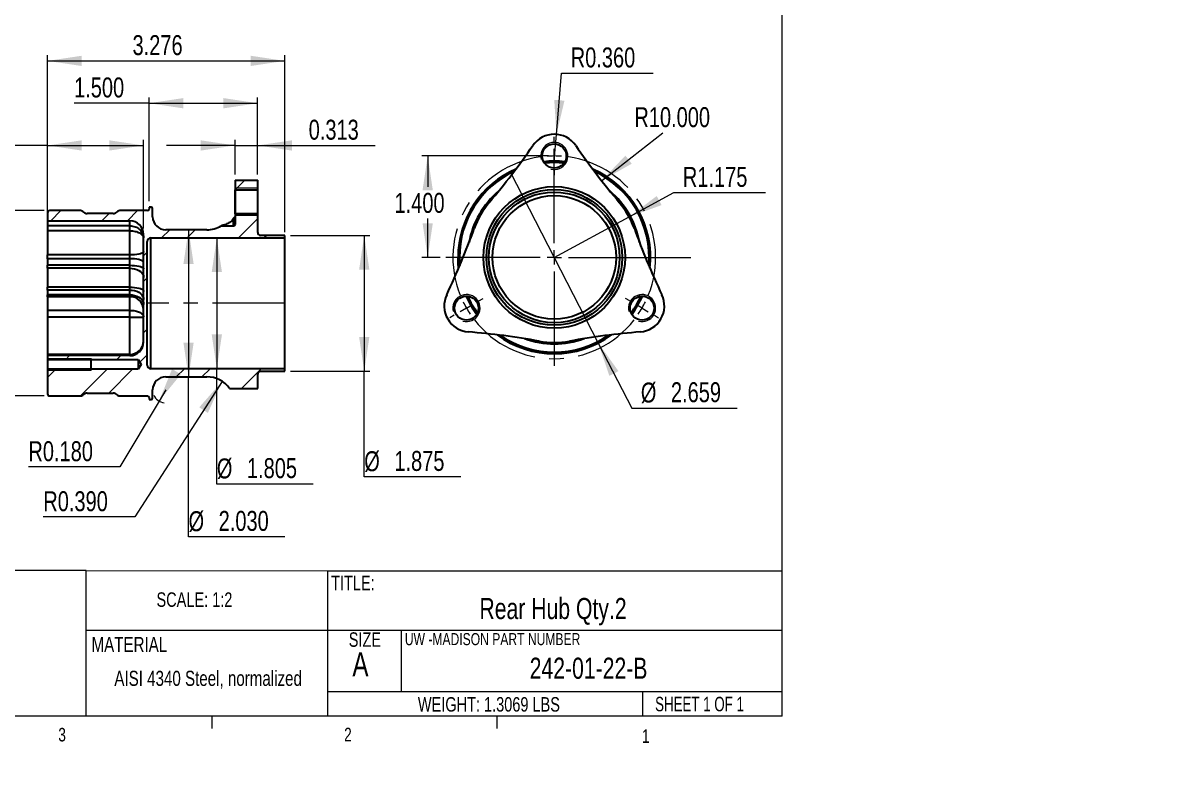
# Model space of a CAD drawing. Header units: inches. Extents: x 0 to 13.3, y 0 to 8.2.
# Drawn here: x 5.39 to 13.32, y 0 to 5.18 of the extents above; entities that cross this region are included whole.
import ezdxf

# ---------------------------------------------------------------- set-up
doc = ezdxf.new("R2010")
doc.units = ezdxf.units.IN
doc.header["$MEASUREMENT"] = 0
doc.linetypes.add('CENTERX2', pattern=[0.8, 0.5, -0.1, 0.1, -0.1])
doc.styles.add('SLDTEXTSTYLE0', font='TXT', dxfattribs={"width": 0.75})
doc.styles.add('SLDTEXTSTYLE1', font='TXT', dxfattribs={"width": 0.6875})
doc.dimstyles.new('SLDDIMSTYLE0', dxfattribs={"dimtxt": 0.137795, "dimasz": 0.23622, "dimexe": 0, "dimexo": 0.0625, "dimgap": 0.034449, "dimtad": 0, "dimtih": 1, "dimtoh": 1, "dimdec": 3, "dimlfac": 2, "dimrnd": 1e-09, "dimzin": 0, "dimdsep": 46, "dimtxsty": 'SLDTEXTSTYLE0', "dimsah": 1, "dimcen": 0, "dimadec": 0, "dimazin": 0, "dimtfac": 1, "dimtdec": 3, "dimtofl": 0, "dimtmove": 0, "dimatfit": 3, "dimfxl": 0, "dimfrac": 2, "dimtolj": 1, "dimtzin": 12, "dimarcsym": 0})
doc.dimstyles.new('SLDDIMSTYLE1', dxfattribs={"dimtxt": 0.137795, "dimasz": 0.23622, "dimexe": 0, "dimexo": 0.0625, "dimgap": 0.034449, "dimtad": 0, "dimtih": 1, "dimtoh": 1, "dimdec": 3, "dimlfac": 2, "dimrnd": 1e-09, "dimzin": 4, "dimdsep": 46, "dimtxsty": 'SLDTEXTSTYLE0', "dimblk1": 'NONE', "dimblk2": 'NONE', "dimsah": 1, "dimcen": 0, "dimadec": 0, "dimazin": 1, "dimtfac": 1, "dimtdec": 3, "dimtofl": 0, "dimtmove": 0, "dimatfit": 3, "dimldrblk": 'NONE', "dimfxl": 0, "dimfrac": 2, "dimtolj": 1, "dimtzin": 12, "dimarcsym": 0})
doc.dimstyles.new('SLDDIMSTYLE11', dxfattribs={"dimtxt": 0.137795, "dimasz": 0.23622, "dimexe": 0, "dimexo": 0.0625, "dimgap": 0.034449, "dimtad": 0, "dimtih": 1, "dimtoh": 1, "dimdec": 3, "dimlfac": 2, "dimrnd": 1e-09, "dimzin": 0, "dimdsep": 46, "dimtxsty": 'SLDTEXTSTYLE0', "dimsah": 1, "dimcen": 0, "dimadec": 0, "dimazin": 0, "dimtfac": 1, "dimtdec": 3, "dimtofl": 0, "dimtmove": 1, "dimatfit": 3, "dimfxl": 0, "dimfrac": 2, "dimtolj": 1, "dimtzin": 12, "dimarcsym": 0})
doc.dimstyles.new('SLDDIMSTYLE12', dxfattribs={"dimtxt": 0.137795, "dimasz": 0.23622, "dimexe": 0, "dimexo": 0.0625, "dimgap": 0.034449, "dimtad": 0, "dimtih": 1, "dimtoh": 1, "dimdec": 3, "dimlfac": 2, "dimrnd": 1e-09, "dimzin": 12, "dimdsep": 46, "dimtxsty": 'SLDTEXTSTYLE0', "dimsah": 1, "dimcen": 0.09, "dimadec": 0, "dimazin": 3, "dimtfac": 1, "dimtdec": 3, "dimtofl": 0, "dimtmove": 0, "dimatfit": 3, "dimfxl": 0, "dimfrac": 2, "dimtolj": 1, "dimtzin": 12, "dimarcsym": 0})
doc.dimstyles.new('SLDDIMSTYLE13', dxfattribs={"dimtxt": 0.137795, "dimasz": 0.23622, "dimexe": 0, "dimexo": 0.0625, "dimgap": 0.034449, "dimtad": 0, "dimtih": 1, "dimtoh": 1, "dimdec": 3, "dimlfac": 2, "dimrnd": 1e-09, "dimdsep": 46, "dimtxsty": 'SLDTEXTSTYLE0', "dimsah": 1, "dimcen": 0.09, "dimadec": 0, "dimazin": 2, "dimtfac": 1, "dimtdec": 3, "dimtmove": 0, "dimatfit": 0, "dimfxl": 0, "dimfrac": 2, "dimtolj": 1, "dimtzin": 12, "dimarcsym": 0})
doc.dimstyles.new('SLDDIMSTYLE14', dxfattribs={"dimtxt": 0.114583, "dimasz": 0.23622, "dimexe": 0, "dimexo": 0.0625, "dimgap": 0.028646, "dimtad": 0, "dimtih": 1, "dimtoh": 1, "dimdec": 4, "dimlfac": 2, "dimrnd": 1e-09, "dimzin": 12, "dimdsep": 46, "dimtxsty": 'SLDTEXTSTYLE0', "dimsah": 1, "dimcen": 0.09, "dimadec": 0, "dimazin": 3, "dimtol": 1, "dimtp": 0.001969, "dimtm": -0.000787402, "dimtfac": 1, "dimtdec": 4, "dimtofl": 0, "dimtmove": 0, "dimatfit": 3, "dimfxl": 0, "dimfrac": 2, "dimtolj": 1, "dimtzin": 0, "dimarcsym": 0})
doc.dimstyles.new('SLDDIMSTYLE15', dxfattribs={"dimtxt": 0.137795, "dimasz": 0.23622, "dimexe": 0, "dimexo": 0.0625, "dimgap": 0.034449, "dimtad": 1, "dimdec": 3, "dimlfac": 2, "dimrnd": 1e-09, "dimzin": 12, "dimdsep": 46, "dimtxsty": 'SLDTEXTSTYLE0', "dimsah": 1, "dimcen": 0.09, "dimadec": 0, "dimazin": 3, "dimtfac": 1, "dimtdec": 3, "dimtofl": 0, "dimtmove": 0, "dimatfit": 3, "dimfxl": 0, "dimfrac": 2, "dimtolj": 1, "dimtzin": 12, "dimarcsym": 0})
doc.dimstyles.new('SLDDIMSTYLE2', dxfattribs={"dimtxt": 0.137795, "dimasz": 0.23622, "dimexe": 0, "dimexo": 0.0625, "dimgap": 0.034449, "dimtad": 0, "dimtih": 1, "dimtoh": 1, "dimdec": 3, "dimlfac": 2, "dimrnd": 1e-09, "dimzin": 12, "dimdsep": 46, "dimtxsty": 'SLDTEXTSTYLE0', "dimsah": 1, "dimcen": 0, "dimadec": 0, "dimazin": 3, "dimtfac": 1, "dimtdec": 3, "dimtofl": 0, "dimtmove": 0, "dimatfit": 3, "dimfxl": 0, "dimfrac": 2, "dimtolj": 1, "dimtzin": 12, "dimarcsym": 0})
doc.dimstyles.new('SLDDIMSTYLE3', dxfattribs={"dimtxt": 0.137795, "dimasz": 0.23622, "dimexe": 0, "dimexo": 0.0625, "dimgap": 0.034449, "dimtad": 0, "dimtih": 1, "dimtoh": 1, "dimdec": 3, "dimlfac": 2, "dimrnd": 1e-09, "dimzin": 4, "dimdsep": 46, "dimtxsty": 'SLDTEXTSTYLE0', "dimsah": 1, "dimcen": 0.09, "dimadec": 0, "dimazin": 1, "dimtfac": 1, "dimtdec": 3, "dimtofl": 0, "dimtmove": 0, "dimatfit": 3, "dimfxl": 0, "dimfrac": 2, "dimtolj": 1, "dimtzin": 12, "dimarcsym": 0})
doc.dimstyles.new('SLDDIMSTYLE4', dxfattribs={"dimtxt": 0.137795, "dimasz": 0.23622, "dimexe": 0, "dimexo": 0.0625, "dimgap": 0.034449, "dimtad": 0, "dimtih": 1, "dimtoh": 1, "dimdec": 3, "dimlfac": 2, "dimrnd": 1e-09, "dimzin": 12, "dimdsep": 46, "dimtxsty": 'SLDTEXTSTYLE0', "dimblk1": 'NONE', "dimsah": 1, "dimcen": 0, "dimadec": 0, "dimazin": 3, "dimtfac": 1, "dimtdec": 3, "dimtmove": 0, "dimatfit": 3, "dimldrblk": 'NONE', "dimfxl": 0, "dimfrac": 2, "dimtolj": 1, "dimtzin": 12, "dimarcsym": 0})

# ---------------------------------------------------------------- blocks, each defined once
blk = doc.blocks.new('_D')
at = {"color": 7, "linetype": 'Continuous', "lineweight": 0}
for p, q in [((9.072, 4.4085), (9.1078, 4.8308)), ((9.1078, 4.8308), (9.74, 4.8308)), ((9.0568, 4.2292), (9.072, 4.4085))]:
    blk.add_line(p, q, dxfattribs=at)
at = {"color": 7, "linetype": 'Continuous', "lineweight": 18}
blk.add_solid([(9.072, 4.4085), (9.1272, 4.6409), (9.0566, 4.6469)], dxfattribs=at)
at = {"color": 7, "linetype": 'Continuous', "lineweight": 18, "insert": (9.1703, 5.0084), "char_height": 0.1378, "attachment_point": 1, "style": 'SLDTEXTSTYLE0'}
blk.add_mtext('R0.360', dxfattribs=at)
blk = doc.blocks.new('_D_1')
at = {"color": 7, "linetype": 'Continuous', "lineweight": 18, "insert": (9.6098, 4.5962), "char_height": 0.1378, "attachment_point": 1, "style": 'SLDTEXTSTYLE0'}
blk.add_mtext('R10.000', dxfattribs=at)
blk = doc.blocks.new('_None')
blk = doc.blocks.new('_D_2')
at = {"color": 7, "linetype": 'Continuous', "lineweight": 0}
for p, q in [((9.5734, 3.839), (9.8821, 4.0062)), ((9.8821, 4.0062), (10.5143, 4.0062)), ((9.0568, 3.5592), (9.5734, 3.839))]:
    blk.add_line(p, q, dxfattribs=at)
at = {"color": 7, "linetype": 'Continuous', "lineweight": 18}
blk.add_solid([(9.5734, 3.839), (9.798, 3.9204), (9.7642, 3.9827)], dxfattribs=at)
at = {"color": 7, "linetype": 'Continuous', "lineweight": 18, "insert": (9.9446, 4.1839), "char_height": 0.1378, "attachment_point": 1, "style": 'SLDTEXTSTYLE0'}
blk.add_mtext('R1.175', dxfattribs=at)
blk = doc.blocks.new('_D_3')
at = {"color": 7, "linetype": 'Continuous', "lineweight": 0}
for p, q in [((9.0175, 4.2592), (8.1434, 4.2592)), ((8.1828, 4.2592), (8.1828, 4.0455)), ((8.1828, 3.5592), (8.1828, 3.8268)), ((8.2683, 3.5592), (8.1434, 3.5592))]:
    blk.add_line(p, q, dxfattribs=at)
at = {"color": 7, "linetype": 'Continuous', "lineweight": 18}
for points in [[(8.1828, 4.2592), (8.1473, 4.023), (8.2182, 4.023)], [(8.1828, 3.5592), (8.2182, 3.7954), (8.1473, 3.7954)]]:
    blk.add_solid(points, dxfattribs=at)
at = {"color": 7, "linetype": 'Continuous', "lineweight": 18, "insert": (7.9537, 4.0044), "char_height": 0.1378, "attachment_point": 1, "style": 'SLDTEXTSTYLE0'}
blk.add_mtext('1.400', dxfattribs=at)
blk = doc.blocks.new('_D_4')
at = {"color": 7, "linetype": 'Continuous', "lineweight": 0}
for p, q in [((8.7531, 4.1505), (9.3606, 2.9679)), ((9.3606, 2.9679), (9.5919, 2.5178)), ((9.5919, 2.5178), (10.3204, 2.5178))]:
    blk.add_line(p, q, dxfattribs=at)
at = {"color": 7, "linetype": 'Continuous', "lineweight": 18}
blk.add_solid([(9.3606, 2.9679), (9.4371, 2.7416), (9.5001, 2.774)], dxfattribs=at)
at = {"color": 7, "linetype": 'Continuous', "lineweight": 18, "char_height": 0.1378, "attachment_point": 1, "style": 'SLDTEXTSTYLE0'}
for s, insert in [('%%c', (9.6544, 2.6954)), ('2.659', (9.8622, 2.6975))]:
    blk.add_mtext(s, dxfattribs=dict(at, insert=insert))
blk = doc.blocks.new('SW_CENTERMARKSYMBOL_0')
at = {"color": 0, "linetype": 'Continuous', "lineweight": 18}
for p, q in [((0.6062, 1.1484), (0.6062, 1.1822)), ((0.6062, 0.4484), (0.6062, 1.0992)), ((0.6062, 1.05), (0.6062, 1.0992)), ((0.6062, 1.05), (0.6062, 1.0008)), ((0.6062, 0.9516), (0.6062, 0.9178)), ((0.6062, 0.35), (0.6062, 0.3992)), ((0.5078, 0.35), (-0.143, 0.35)), ((0.6062, 0.35), (0.557, 0.35)), ((0.6062, 0.35), (0.6062, 0.3008)), ((0.6062, 0.35), (0.6554, 0.35)), ((0.7046, 0.35), (1.5495, 0.35)), ((0.6062, 0.2516), (0.6062, -0.3992)), ((0, 0), (-0.0426, -0.0246)), ((0, 0), (0.0426, 0.0246)), ((0.0852, 0.0492), (0.1145, 0.0661)), ((1.1272, 0.0492), (1.0979, 0.0661)), ((1.2124, 0), (1.1698, 0.0246)), ((1.2124, 0), (1.2551, -0.0246)), ((-0.0852, -0.0492), (-0.1145, -0.0661)), ((1.2977, -0.0492), (1.3269, -0.0661))]:
    blk.add_line(p, q, dxfattribs=at)
at = {"color": 0, "linetype": 'CENTERX2', "lineweight": 0}
for start, end in [(98.05621, 201.94379), (338.05621, 81.94379), (218.05621, 321.94379)]:
    blk.add_arc((0.6062, 0.35), 0.7, start, end, dxfattribs=at)
at = {"color": 0, "linetype": 'Continuous', "lineweight": 0}
for start, end in [(90, 94.02811), (85.97189, 90), (205.97189, 210), (325.97189, 330), (330, 334.02811), (210, 214.02811)]:
    blk.add_arc((0.6062, 0.35), 0.7, start, end, dxfattribs=at)
blk = doc.blocks.new('SW_CENTERMARKSYMBOL_1')
at = {"color": 0, "linetype": 'Continuous', "lineweight": 18}
for p, q in [((0.6062, 1.1484), (0.6062, 1.1822)), ((0.6062, 0.4484), (0.6062, 1.0992)), ((0.6062, 1.05), (0.6062, 1.0992)), ((0.6062, 1.05), (0.6062, 1.0008)), ((0.6062, 0.9516), (0.6062, 0.9178)), ((0.6062, 0.35), (0.6062, 0.3992)), ((0.5078, 0.35), (-0.143, 0.35)), ((0.6062, 0.35), (0.557, 0.35)), ((0.6062, 0.35), (0.6062, 0.3008)), ((0.6062, 0.35), (0.6554, 0.35)), ((0.7046, 0.35), (1.3554, 0.35)), ((0.6062, 0.2516), (0.6062, -0.3992)), ((0, 0), (-0.0426, -0.0246)), ((0, 0), (0.0426, 0.0246)), ((0.0852, 0.0492), (0.1145, 0.0661)), ((1.1272, 0.0492), (1.0979, 0.0661)), ((1.2124, 0), (1.1698, 0.0246)), ((1.2124, 0), (1.2551, -0.0246)), ((-0.0852, -0.0492), (-0.1145, -0.0661)), ((1.2977, -0.0492), (1.3269, -0.0661))]:
    blk.add_line(p, q, dxfattribs=at)
at = {"color": 0, "linetype": 'CENTERX2', "lineweight": 0}
for start, end in [(98.05621, 201.94379), (338.05621, 81.94379), (218.05621, 321.94379)]:
    blk.add_arc((0.6062, 0.35), 0.7, start, end, dxfattribs=at)
at = {"color": 0, "linetype": 'Continuous', "lineweight": 0}
for start, end in [(90, 94.02811), (85.97189, 90), (205.97189, 210), (325.97189, 330), (330, 334.02811), (210, 214.02811)]:
    blk.add_arc((0.6062, 0.35), 0.7, start, end, dxfattribs=at)
blk = doc.blocks.new('_D_11')
at = {"color": 7, "linetype": 'Continuous', "lineweight": 0}
for p, q in [((6.3738, 2.6447), (6.3279, 2.5673)), ((6.3279, 2.5673), (6.058, 2.1126)), ((6.058, 2.1126), (5.4258, 2.1126))]:
    blk.add_line(p, q, dxfattribs=at)
at = {"color": 7, "linetype": 'Continuous', "lineweight": 18}
blk.add_arc((6.3738, 2.6447), 0.09, 203.62675, 262.93792, dxfattribs=at)
blk.add_solid([(6.3279, 2.5673), (6.4789, 2.7524), (6.418, 2.7886)], dxfattribs=at)
at = {"color": 7, "linetype": 'Continuous', "lineweight": 18, "insert": (5.4258, 2.2902), "char_height": 0.1378, "attachment_point": 1, "style": 'SLDTEXTSTYLE0'}
blk.add_mtext('R0.180', dxfattribs=at)
blk = doc.blocks.new('_D_12')
at = {"color": 7, "linetype": 'Continuous', "lineweight": 0}
for p, q in [((6.7631, 2.7037), (6.1608, 1.7673)), ((6.1608, 1.7673), (5.5285, 1.7673))]:
    blk.add_line(p, q, dxfattribs=at)
at = {"color": 7, "linetype": 'Continuous', "lineweight": 18}
blk.add_solid([(6.7631, 2.7037), (6.6055, 2.5242), (6.6651, 2.4859)], dxfattribs=at)
at = {"color": 7, "linetype": 'Continuous', "lineweight": 18, "insert": (5.5285, 1.945), "char_height": 0.1378, "attachment_point": 1, "style": 'SLDTEXTSTYLE0'}
blk.add_mtext('R0.390', dxfattribs=at)
blk = doc.blocks.new('_D_13')
at = {"color": 7, "linetype": 'Continuous', "lineweight": 0}
for p, q in [((6.7269, 3.6935), (6.7269, 2.791)), ((6.7269, 1.9938), (6.7269, 2.791)), ((7.3928, 1.9938), (6.7269, 1.9938))]:
    blk.add_line(p, q, dxfattribs=at)
at = {"color": 7, "linetype": 'Continuous', "lineweight": 18}
for points in [[(6.7269, 3.6935), (6.6914, 3.4573), (6.7623, 3.4573)], [(6.7269, 2.791), (6.7623, 3.0272), (6.6914, 3.0272)]]:
    blk.add_solid(points, dxfattribs=at)
at = {"color": 7, "linetype": 'Continuous', "lineweight": 18, "char_height": 0.1378, "attachment_point": 1, "style": 'SLDTEXTSTYLE0'}
for s, insert in [('%%c', (6.7269, 2.1714)), ('1.805', (6.9347, 2.1735))]:
    blk.add_mtext(s, dxfattribs=dict(at, insert=insert))
blk = doc.blocks.new('_D_14')
at = {"color": 7, "linetype": 'Continuous', "lineweight": 0}
for p, q in [((7.2357, 3.711), (7.7841, 3.711)), ((7.7447, 3.711), (7.7447, 2.7735)), ((7.2357, 2.7735), (7.7841, 2.7735)), ((7.7447, 2.0435), (7.7447, 2.7735)), ((8.4107, 2.0435), (7.7447, 2.0435))]:
    blk.add_line(p, q, dxfattribs=at)
at = {"color": 7, "linetype": 'Continuous', "lineweight": 18}
for points in [[(7.7447, 3.711), (7.7093, 3.4748), (7.7802, 3.4748)], [(7.7447, 2.7735), (7.7802, 3.0097), (7.7093, 3.0097)]]:
    blk.add_solid(points, dxfattribs=at)
at = {"color": 7, "linetype": 'Continuous', "lineweight": 18, "char_height": 0.1378, "attachment_point": 1, "style": 'SLDTEXTSTYLE0'}
for s, insert in [('%%c', (7.7447, 2.2211)), ('1.875', (7.9526, 2.2232))]:
    blk.add_mtext(s, dxfattribs=dict(at, insert=insert))
blk = doc.blocks.new('_D_15')
at = {"color": 7, "linetype": 'Continuous', "lineweight": 0}
for p, q in [((6.5316, 3.7497), (6.5316, 2.7347)), ((6.5316, 1.6295), (6.5316, 2.7347)), ((7.1975, 1.6295), (6.5316, 1.6295))]:
    blk.add_line(p, q, dxfattribs=at)
at = {"color": 7, "linetype": 'Continuous', "lineweight": 18}
for points in [[(6.5316, 3.7497), (6.4961, 3.5135), (6.567, 3.5135)], [(6.5316, 2.7347), (6.567, 2.971), (6.4961, 2.971)]]:
    blk.add_solid(points, dxfattribs=at)
at = {"color": 7, "linetype": 'Continuous', "lineweight": 18, "char_height": 0.1378, "attachment_point": 1, "style": 'SLDTEXTSTYLE0'}
for s, insert in [('%%c', (6.5316, 1.8072)), ('2.030', (6.7394, 1.8093))]:
    blk.add_mtext(s, dxfattribs=dict(at, insert=insert))
blk = doc.blocks.new('_D_16')
at = {"color": 7, "linetype": 'Continuous', "lineweight": 0}
for p, q in [((6.8526, 4.1316), (6.8526, 4.3714)), ((7.0088, 4.1316), (7.0088, 4.3714)), ((6.8526, 4.332), (6.3802, 4.332)), ((6.8526, 4.332), (7.0088, 4.332)), ((7.0088, 4.332), (7.8191, 4.332))]:
    blk.add_line(p, q, dxfattribs=at)
at = {"color": 7, "linetype": 'Continuous', "lineweight": 18}
for points in [[(6.8526, 4.332), (6.6164, 4.3674), (6.6164, 4.2966)], [(7.0088, 4.332), (7.2451, 4.2966), (7.2451, 4.3674)]]:
    blk.add_solid(points, dxfattribs=at)
at = {"color": 7, "linetype": 'Continuous', "lineweight": 18, "insert": (7.361, 4.5096), "char_height": 0.1378, "attachment_point": 1, "style": 'SLDTEXTSTYLE0'}
blk.add_mtext('0.313', dxfattribs=at)
blk = doc.blocks.new('_D_17')
at = {"color": 7, "linetype": 'Continuous', "lineweight": 0}
for p, q in [((6.2588, 4.6234), (5.7412, 4.6234)), ((6.2588, 3.9464), (6.2588, 4.6628)), ((6.2588, 4.6234), (7.0088, 4.6234)), ((7.0088, 4.1316), (7.0088, 4.6628))]:
    blk.add_line(p, q, dxfattribs=at)
at = {"color": 7, "linetype": 'Continuous', "lineweight": 18}
for points in [[(6.2588, 4.6234), (6.4951, 4.588), (6.4951, 4.6589)], [(7.0088, 4.6234), (6.7726, 4.6589), (6.7726, 4.588)]]:
    blk.add_solid(points, dxfattribs=at)
at = {"color": 7, "linetype": 'Continuous', "lineweight": 18, "insert": (5.7412, 4.8011), "char_height": 0.1378, "attachment_point": 1, "style": 'SLDTEXTSTYLE0'}
blk.add_mtext('1.500', dxfattribs=at)
blk = doc.blocks.new('_D_18')
at = {"color": 7, "linetype": 'Continuous', "lineweight": 0}
for p, q in [((5.534, 3.882), (4.6528, 3.882)), ((4.6922, 3.882), (4.6922, 3.5629)), ((4.6922, 2.6025), (4.6922, 2.8932)), ((5.534, 2.6025), (4.6528, 2.6025))]:
    blk.add_line(p, q, dxfattribs=at)
at = {"color": 7, "linetype": 'Continuous', "lineweight": 18}
for points in [[(4.6922, 3.882), (4.6568, 3.6458), (4.7276, 3.6458)], [(4.6922, 2.6025), (4.7276, 2.8387), (4.6568, 2.8387)]]:
    blk.add_solid(points, dxfattribs=at)
at = {"color": 7, "linetype": 'Continuous', "lineweight": 18, "attachment_point": 1, "style": 'SLDTEXTSTYLE0'}
for s, insert, char_height in [('BEARING SURFACE', (4.0119, 3.5285), 0.114583), ('CRITICAL TOLERANCE', (3.9038, 3.3465), 0.114583), ('+', (4.8636, 3.1937), 0.1146), ('0.0020', (4.9561, 3.1937), 0.11458), ('%%c', (3.9628, 3.0409), 0.11458), ('2.5591', (4.1358, 3.0409), 0.11458), ('n7', (4.6443, 3.0409), 0.11458), ('+', (4.8636, 3.0409), 0.1146), ('0.0008', (4.9561, 3.0409), 0.11458)]:
    blk.add_mtext(s, dxfattribs=dict(at, insert=insert, char_height=char_height))
blk = doc.blocks.new('_D_19')
at = {"color": 7, "linetype": 'Continuous', "lineweight": 0}
for p, q in [((5.5584, 3.3271), (5.5584, 4.3714)), ((6.2209, 3.7579), (6.2209, 4.3714)), ((5.5584, 4.332), (4.9356, 4.332)), ((5.5584, 4.332), (6.2209, 4.332))]:
    blk.add_line(p, q, dxfattribs=at)
at = {"color": 7, "linetype": 'Continuous', "lineweight": 18}
for points in [[(5.5584, 4.332), (5.7946, 4.2966), (5.7946, 4.3674)], [(6.2209, 4.332), (5.9846, 4.3674), (5.9846, 4.2966)]]:
    blk.add_solid(points, dxfattribs=at)
at = {"color": 7, "linetype": 'Continuous', "lineweight": 18, "insert": (4.9356, 4.5096), "char_height": 0.1378, "attachment_point": 1, "style": 'SLDTEXTSTYLE0'}
blk.add_mtext('1.325', dxfattribs=at)
blk = doc.blocks.new('_D_20')
at = {"color": 7, "linetype": 'Continuous', "lineweight": 0}
for p, q in [((5.5584, 3.8516), (5.5584, 4.9551)), ((7.1963, 3.7329), (7.1963, 4.9551)), ((5.5584, 4.9157), (7.1963, 4.9157))]:
    blk.add_line(p, q, dxfattribs=at)
at = {"color": 7, "linetype": 'Continuous', "lineweight": 18}
for points in [[(5.5584, 4.9157), (5.7946, 4.8803), (5.7946, 4.9512)], [(7.1963, 4.9157), (6.9601, 4.9512), (6.9601, 4.8803)]]:
    blk.add_solid(points, dxfattribs=at)
at = {"color": 7, "linetype": 'Continuous', "lineweight": 18, "insert": (6.1448, 5.0934), "char_height": 0.1378, "attachment_point": 1, "style": 'SLDTEXTSTYLE0'}
blk.add_mtext('3.276', dxfattribs=at)

msp = doc.modelspace()

# ---------------------------------------------------------------- hatches: boundary and pattern name
at = {"linetype": 'Continuous', "lineweight": 18}
h = msp.add_hatch(dxfattribs=at)
h.set_pattern_fill('ANSI32', angle=3e-322, style=0)
h.paths.add_polyline_path([(6.852599, 4.092236), (6.852599, 4.025236), (7.008849, 4.025236), (7.008849, 4.092236)], flags=0)
h = msp.add_hatch(dxfattribs=at)
h.set_pattern_fill('ANSI32', angle=3e-322, style=0)
edge = h.paths.add_edge_path(flags=0)
edge.add_arc((5.573357, 3.866999), 0.015, 90, 180)
edge.add_line((5.558357, 3.866999), (5.558357, 3.812236))
edge.add_line((5.558357, 3.812236), (6.127107, 3.812236))
edge.add_arc((6.127107, 3.718486), 0.09375, 0, 90, ccw=False)
edge.add_line((6.220857, 3.718486), (6.220857, 2.974736))
edge.add_arc((6.127107, 2.974736), 0.09375, 270, 360, ccw=False)
edge.add_line((6.127107, 2.880986), (5.558357, 2.880986))
edge.add_line((5.558357, 2.880986), (5.558357, 2.854986))
edge.add_line((5.558357, 2.854986), (6.183357, 2.854986))
edge.add_line((6.183357, 2.854986), (6.203786, 2.820986))
edge.add_line((6.203786, 2.820986), (6.183357, 2.786986))
edge.add_line((6.183357, 2.786986), (5.558357, 2.786986))
edge.add_line((5.558357, 2.786986), (5.558357, 2.617472))
edge.add_arc((5.573357, 2.617472), 0.015, 180, 270)
edge.add_line((5.573357, 2.602472), (5.583849, 2.602472))
edge.add_line((5.583849, 2.602472), (5.7807, 2.602472))
edge.add_line((5.7807, 2.602472), (5.784677, 2.602472))
edge.add_arc((5.784677, 2.632472), 0.03, 270, 304)
edge.add_line((5.801453, 2.607601), (5.815896, 2.617343))
edge.add_arc((5.832672, 2.592472), 0.03, 90, 124, ccw=False)
edge.add_line((5.832672, 2.622472), (6.010026, 2.622472))
edge.add_arc((6.010026, 2.592472), 0.03, 56, 90, ccw=False)
edge.add_line((6.026802, 2.617343), (6.041245, 2.607601))
edge.add_arc((6.058021, 2.632472), 0.03, 236, 270)
edge.add_line((6.058021, 2.602472), (6.061999, 2.602472))
edge.add_line((6.061999, 2.602472), (6.238849, 2.602472))
edge.add_line((6.238849, 2.602472), (6.248849, 2.602472))
edge.add_arc((6.248849, 2.592472), 0.01, 0, 90, ccw=False)
edge.add_line((6.258849, 2.592472), (6.258849, 2.577472))
edge.add_line((6.258849, 2.577472), (6.273849, 2.577472))
edge.add_arc((6.273849, 2.587472), 0.01, 270, 360)
edge.add_line((6.283849, 2.587472), (6.283849, 2.644736))
edge.add_arc((6.373849, 2.644736), 0.09, 90, 180, ccw=False)
edge.add_line((6.373849, 2.734736), (6.657599, 2.734736))
edge.add_arc((6.657599, 2.539736), 0.195, 36.1388147, 90, ccw=False)
edge.add_line((6.815079, 2.654736), (7.008849, 2.654736))
edge.add_line((7.008849, 2.654736), (7.008849, 2.753486))
edge.add_arc((7.028849, 2.753486), 0.02, 90, 180, ccw=False)
edge.add_line((7.028849, 2.773486), (7.196349, 2.773486))
edge.add_line((7.196349, 2.773486), (7.196349, 2.790986))
edge.add_line((7.196349, 2.790986), (6.270857, 2.790986))
edge.add_arc((6.270857, 2.815986), 0.025, 180, 270, ccw=False)
edge.add_line((6.245857, 2.815986), (6.245857, 3.668486))
edge.add_arc((6.270857, 3.668486), 0.025, 90, 180, ccw=False)
edge.add_line((6.270857, 3.693486), (7.196349, 3.693486))
edge.add_line((7.196349, 3.693486), (7.196349, 3.710986))
edge.add_line((7.196349, 3.710986), (7.028849, 3.710986))
edge.add_arc((7.028849, 3.730986), 0.02, 180, 270, ccw=False)
edge.add_line((7.008849, 3.730986), (7.008849, 3.859236))
edge.add_line((7.008849, 3.859236), (6.852599, 3.859236))
edge.add_line((6.852599, 3.859236), (6.852599, 3.787236))
edge.add_arc((6.842599, 3.787236), 0.01, 270, 360, ccw=False)
edge.add_line((6.842599, 3.777236), (6.757443, 3.777236))
edge.add_arc((6.657599, 3.944736), 0.195, 270, 300.7983817, ccw=False)
edge.add_line((6.657599, 3.749736), (6.373849, 3.749736))
edge.add_arc((6.373849, 3.839736), 0.09, 180, 270, ccw=False)
edge.add_line((6.283849, 3.839736), (6.283849, 3.896999))
edge.add_arc((6.273849, 3.896999), 0.01, 0, 90)
edge.add_line((6.273849, 3.906999), (6.258849, 3.906999))
edge.add_line((6.258849, 3.906999), (6.258849, 3.891999))
edge.add_arc((6.248849, 3.891999), 0.01, 270, 360, ccw=False)
edge.add_line((6.248849, 3.881999), (6.238849, 3.881999))
edge.add_line((6.238849, 3.881999), (6.061999, 3.881999))
edge.add_line((6.061999, 3.881999), (6.058021, 3.881999))
edge.add_arc((6.058021, 3.851999), 0.03, 90, 124)
edge.add_line((6.041245, 3.876871), (6.026802, 3.867128))
edge.add_arc((6.010026, 3.891999), 0.03, 270, 304, ccw=False)
edge.add_line((6.010026, 3.861999), (5.832672, 3.861999))
edge.add_arc((5.832672, 3.891999), 0.03, 236, 270, ccw=False)
edge.add_line((5.815896, 3.867128), (5.801453, 3.876871))
edge.add_arc((5.784677, 3.851999), 0.03, 56, 90)
edge.add_line((5.784677, 3.881999), (5.7807, 3.881999))
edge.add_line((5.7807, 3.881999), (5.583849, 3.881999))
edge.add_line((5.583849, 3.881999), (5.573357, 3.881999))

# ---------------------------------------------------------------- linework, layer by layer
at = {"color": 7, "linetype": 'Continuous', "lineweight": 18}
for p, q in [((10.629927, 0.392073), (10.629927, 8.192073)), ((7.008849, 4.035986), (6.852599, 4.035986)), ((7.008849, 3.848486), (6.852599, 3.848486)), ((5.558357, 2.861986), (5.858357, 2.861986)), ((5.558357, 2.779986), (5.858357, 2.779986)), ((5.825769, 1.398961), (3.188557, 1.398961)), ((5.825769, 0.392073), (5.825769, 1.398961)), ((5.825769, 1.398961), (7.490002, 1.395797)), ((7.490002, 1.395797), (7.490002, 0.392073)), ((7.490002, 1.395797), (10.629927, 1.395797)), ((5.825769, 0.986624), (7.652255, 0.986624)), ((7.652255, 0.986624), (10.629927, 0.986624)), ((7.998821, 0.986624), (7.998821, 0.561754)), ((7.490002, 0.561754), (10.629927, 0.561754)), ((9.666256, 0.561754), (9.666256, 0.392073)), ((10.629927, 0.392073), (0.329927, 0.392073)), ((6.692177, 0.392073), (6.692177, 0.307274)), ((8.660927, 0.392073), (8.660927, 0.307274))]:
    msp.add_line(p, q, dxfattribs=at)
at = {"color": 7, "linetype": 'Continuous', "lineweight": 0}
msp.add_line((9.383543, 4.088362), (9.805717, 4.41854), dxfattribs=at)
at = {"color": 7, "linetype": 'Continuous', "lineweight": 25}
for p, q in [((6.852599, 4.092236), (7.008849, 4.092236)), ((6.852599, 4.092236), (6.852599, 4.025236)), ((7.008849, 4.025236), (7.008849, 4.092236)), ((6.852599, 4.035986), (6.852599, 3.848486)), ((6.852599, 4.025236), (7.008849, 4.025236)), ((6.852599, 3.859236), (6.852599, 4.025236)), ((7.008849, 3.859236), (7.008849, 4.025236)), ((6.258849, 3.906999), (6.258849, 3.891999)), ((6.273849, 3.906999), (6.258849, 3.906999)), ((6.283849, 3.839736), (6.283849, 3.896999)), ((5.558357, 3.866999), (5.558357, 3.812236)), ((5.558357, 3.812236), (6.127107, 3.812236)), ((5.558357, 3.812236), (5.558357, 3.776974)), ((5.583849, 3.881999), (5.573357, 3.881999)), ((5.7807, 3.881999), (5.583849, 3.881999)), ((5.784677, 3.881999), (5.7807, 3.881999)), ((5.815896, 3.867128), (5.801453, 3.876871)), ((6.010026, 3.861999), (5.832672, 3.861999)), ((6.041245, 3.876871), (6.026802, 3.867128)), ((6.061999, 3.881999), (6.058021, 3.881999)), ((6.238849, 3.881999), (6.061999, 3.881999)), ((6.127107, 3.776974), (6.127107, 3.812236)), ((6.248849, 3.881999), (6.238849, 3.881999)), ((6.842599, 3.777236), (6.842599, 3.826629)), ((7.008849, 3.859236), (6.852599, 3.859236)), ((6.852599, 3.859236), (6.852599, 3.787236)), ((7.008849, 3.730986), (7.008849, 3.859236)), ((6.127107, 3.776974), (5.558357, 3.776974)), ((5.558357, 3.776974), (5.558357, 3.743179)), ((6.127107, 3.743179), (5.558357, 3.743179)), ((5.558357, 3.743179), (5.558357, 3.575895)), ((6.127107, 3.743179), (6.127107, 3.776974)), ((6.127107, 3.575895), (6.127107, 3.743179)), ((6.657599, 3.749736), (6.373849, 3.749736)), ((6.757443, 3.777236), (6.842599, 3.777236)), ((6.220857, 2.974736), (6.220857, 3.718486)), ((6.245857, 2.815986), (6.245857, 3.668486)), ((6.270857, 2.790986), (6.270857, 3.693486)), ((6.270857, 3.693486), (7.196349, 3.693486)), ((7.196349, 3.710986), (7.028849, 3.710986)), ((7.196349, 3.693486), (7.196349, 3.710986)), ((7.196349, 2.790986), (7.196349, 3.693486)), ((6.127107, 3.575895), (5.558357, 3.575895)), ((5.558357, 3.549895), (5.558357, 3.575895)), ((6.127107, 3.549895), (6.127107, 3.575895)), ((6.127107, 3.549895), (5.558357, 3.549895)), ((5.558357, 3.549895), (5.558357, 3.504475)), ((6.127107, 3.504475), (5.558357, 3.504475)), ((5.558357, 3.483959), (5.558357, 3.504475)), ((6.127107, 3.504475), (6.127107, 3.549895)), ((6.127107, 3.483959), (6.127107, 3.504475)), ((6.127107, 3.483959), (5.558357, 3.483959)), ((5.558357, 3.483959), (5.558357, 3.353868)), ((6.127107, 3.353868), (6.127107, 3.483959)), ((6.127107, 3.353868), (5.558357, 3.353868)), ((5.558357, 3.333964), (5.558357, 3.353868)), ((6.127107, 3.333964), (5.558357, 3.333964)), ((5.558357, 3.333964), (5.558357, 3.300714)), ((6.127107, 3.333964), (6.127107, 3.353868)), ((6.127107, 3.300714), (6.127107, 3.333964)), ((6.127107, 3.300714), (5.558357, 3.300714)), ((5.558357, 3.287741), (5.558357, 3.300714)), ((6.127107, 3.287741), (5.558357, 3.287741)), ((5.558357, 3.287741), (5.558357, 3.193617)), ((6.127107, 3.287741), (6.127107, 3.300714)), ((6.127107, 3.193617), (6.127107, 3.287741)), ((6.127107, 3.193617), (5.558357, 3.193617)), ((5.558357, 3.193617), (5.558357, 3.145793)), ((6.127107, 3.145793), (6.127107, 3.193617)), ((6.127107, 3.145793), (5.558357, 3.145793)), ((5.558357, 3.145793), (5.558357, 2.889972)), ((6.127107, 2.889972), (5.558357, 2.889972)), ((5.558357, 2.88888), (5.558357, 2.889972)), ((5.558357, 2.88888), (5.558357, 2.880986)), ((6.127107, 2.88888), (5.558357, 2.88888)), ((5.558357, 2.880986), (5.558357, 2.854986)), ((6.127107, 2.880986), (5.558357, 2.880986)), ((5.858357, 2.779986), (5.858357, 2.861986)), ((6.127107, 2.880986), (6.127107, 2.88888)), ((5.558357, 2.854986), (6.183357, 2.854986)), ((5.558357, 2.854986), (5.558357, 2.786986)), ((5.558357, 2.786986), (5.558357, 2.617472)), ((6.183357, 2.786986), (5.558357, 2.786986)), ((6.183357, 2.854986), (6.203786, 2.820986)), ((6.183357, 2.854986), (6.183357, 2.786986)), ((6.203786, 2.820986), (6.183357, 2.786986)), ((7.196349, 2.790986), (6.270857, 2.790986)), ((7.196349, 2.773486), (7.196349, 2.790986)), ((6.373849, 2.734736), (6.657599, 2.734736)), ((7.008849, 2.654736), (7.008849, 2.753486)), ((7.028849, 2.773486), (7.196349, 2.773486)), ((5.832672, 2.622472), (6.010026, 2.622472)), ((6.283849, 2.587472), (6.283849, 2.644736)), ((6.815079, 2.654736), (7.008849, 2.654736)), ((5.573357, 2.602472), (5.583849, 2.602472)), ((5.583849, 2.602472), (5.7807, 2.602472)), ((5.7807, 2.602472), (5.784677, 2.602472)), ((5.801453, 2.607601), (5.815896, 2.617343)), ((6.026802, 2.617343), (6.041245, 2.607601)), ((6.058021, 2.602472), (6.061999, 2.602472)), ((6.061999, 2.602472), (6.238849, 2.602472)), ((6.238849, 2.602472), (6.248849, 2.602472)), ((6.258849, 2.592472), (6.258849, 2.577472)), ((6.258849, 2.577472), (6.273849, 2.577472))]:
    msp.add_line(p, q, dxfattribs=at)
at = {"color": 7, "linetype": 'CENTERX2', "lineweight": 18}
msp.add_line((7.196349, 3.242236), (6.239205, 3.242236), dxfattribs=at)
at = {"color": 8, "linetype": 'Continuous', "lineweight": 25}
for p, q in [((6.127107, 2.889972), (6.127107, 3.145793)), ((6.127107, 2.88888), (6.127107, 2.889972))]:
    msp.add_line(p, q, dxfattribs=at)
at = {"color": 7, "linetype": 'Continuous', "lineweight": 25, "flags": 128}
for points in [[(6.220857, 3.600381), (6.219433, 3.596129), (6.215203, 3.592006), (6.208297, 3.588138), (6.198924, 3.584642), (6.187368, 3.581624), (6.173982, 3.579176), (6.159171, 3.577372), (6.143387, 3.576267), (6.127107, 3.575895)], [(6.220857, 3.525631), (6.219433, 3.529844), (6.215203, 3.53393), (6.208297, 3.537763), (6.198924, 3.541228), (6.187368, 3.544218), (6.173982, 3.546644), (6.159171, 3.548432), (6.143387, 3.549526), (6.127107, 3.549895)], [(6.127107, 3.504475), (6.143387, 3.504106), (6.159171, 3.503011), (6.173982, 3.501224), (6.187368, 3.498798), (6.198924, 3.495807), (6.208297, 3.492343), (6.215203, 3.488509), (6.219433, 3.484424), (6.220857, 3.48021)], [(8.396353, 3.483944), (8.393446, 3.516599), (8.39208, 3.559191)], [(6.127107, 3.483959), (6.143387, 3.483006), (6.159171, 3.480176), (6.173982, 3.475555), (6.187368, 3.469283), (6.198924, 3.461551), (6.208297, 3.452594), (6.215203, 3.442683), (6.219433, 3.432121), (6.220857, 3.421228)], [(6.127107, 3.353868), (6.143387, 3.353428), (6.159171, 3.352121), (6.173982, 3.349987), (6.187368, 3.34709), (6.198924, 3.343519), (6.208297, 3.339383), (6.215203, 3.334806), (6.219433, 3.329928), (6.220857, 3.324898)], [(6.127107, 3.333964), (6.143387, 3.332956), (6.159171, 3.329966), (6.173982, 3.325082), (6.187368, 3.318454), (6.198924, 3.310284), (6.208297, 3.300818), (6.215203, 3.290345), (6.219433, 3.279184), (6.220857, 3.267672)], [(6.127107, 3.300714), (6.143387, 3.299706), (6.159171, 3.296716), (6.173982, 3.291832), (6.187368, 3.285204), (6.198924, 3.277033), (6.208297, 3.267568), (6.215203, 3.257095), (6.219433, 3.245934), (6.220857, 3.234422)]]:
    msp.add_lwpolyline(points, dxfattribs=at)
at = {"color": 8, "linetype": 'Continuous', "lineweight": 25, "flags": 128}
msp.add_lwpolyline([(8.40208, 3.559191), (8.403453, 3.516808), (8.404487, 3.503096)], dxfattribs=at)
at = {"color": 7, "linetype": 'Continuous', "lineweight": 25}
for centre, radius in [((9.056844, 4.259191), 0.083), ((9.056844, 3.559191), 0.48875), ((9.056844, 3.559191), 0.46875), ((9.056844, 3.559191), 0.45125), ((9.056844, 3.559191), 0.42625), ((8.450626, 3.209191), 0.083), ((9.663062, 3.209191), 0.083)]:
    msp.add_circle(centre, radius, dxfattribs=at)
for centre, radius, start, end in [((9.056844, 4.229191), 0.18, 34.5733221, 145.4266779), ((4.791628, 7.168635), 5, 319.7603817, 325.4266779), ((13.322059, 7.168635), 5, 214.5733221, 220.2396183), ((9.056844, 3.559191), 0.664764, 83.6848393, 96.3151607), ((9.056844, 3.559191), 0.664764, 113.5005656, 180), ((9.056844, 3.559191), 0.664764, 353.5005656, 66.4994344), ((6.248849, 3.891999), 0.01, 270, 0), ((6.273849, 3.896999), 0.01, 0, 90), ((9.056844, 3.559191), 0.5875, 139.7603817, 160.2396183), ((9.056844, 3.559191), 0.5875, 19.7603817, 40.2396183), ((5.573357, 3.866999), 0.015, 90, 180), ((5.784677, 3.851999), 0.03, 56, 90), ((5.832672, 3.891999), 0.03, 236, 270), ((6.010026, 3.891999), 0.03, 270, 304), ((6.058021, 3.851999), 0.03, 90, 124), ((6.127107, 3.718486), 0.09375, 0, 90), ((6.373849, 3.839736), 0.09, 180, 270), ((6.657599, 3.944736), 0.195, 270, 300.7983817), ((6.842599, 3.787236), 0.01, 270, 0), ((7.028849, 3.730986), 0.02, 180, 270), ((3.798365, 5.448253), 5, 334.5733221, 340.2396183), ((14.315323, 5.448253), 5, 199.7603817, 205.4266779), ((6.270857, 3.668486), 0.025, 90, 180), ((6.128712, 3.195597), 0.092158, 0.9508044, 90.9977623), ((8.476607, 3.224191), 0.18, 154.5733221, 265.4266779), ((9.056844, 3.559191), 0.664764, 203.6848393, 216.3151607), ((9.056844, 3.559191), 0.664764, 323.6848393, 336.3151607), ((9.637081, 3.224191), 0.18, 274.5733221, 25.4266779), ((8.063581, -1.939317), 5, 79.7603817, 85.4266779), ((9.056844, 3.559191), 0.664764, 233.5005656, 306.4994344), ((10.050107, -1.939317), 5, 94.5733221, 100.2396183), ((6.127107, 2.983722), 0.09375, 270, 0), ((6.128162, 2.981574), 0.092701, 269.3480636, 359.3861063), ((6.127107, 2.974736), 0.09375, 270, 0), ((9.056844, 3.559191), 0.5875, 259.7603817, 280.2396183), ((6.270857, 2.815986), 0.025, 180, 270), ((6.373849, 2.644736), 0.09, 90, 180), ((6.657599, 2.539736), 0.195, 36.1388147, 90), ((7.028849, 2.753486), 0.02, 90, 180), ((5.832672, 2.592472), 0.03, 90, 124), ((6.010026, 2.592472), 0.03, 56, 90), ((5.573357, 2.617472), 0.015, 180, 270), ((5.784677, 2.632472), 0.03, 270, 304), ((6.058021, 2.632472), 0.03, 236, 270), ((6.248849, 2.592472), 0.01, 0, 90), ((6.273849, 2.587472), 0.01, 270, 0)]:
    msp.add_arc(centre, radius, start, end, dxfattribs=at)
at = {"color": 7, "linetype": 'Continuous', "lineweight": 18}
for centre in [(9.056844, 4.259191), (8.450626, 3.209191), (9.663062, 3.209191)]:
    msp.add_arc(centre, 0.09375, 255, 195, dxfattribs=at)
at = {"color": 8, "linetype": 'Continuous', "lineweight": 25}
for radius, start, end in [(0.654764, 84.1079591, 95.8920409), (0.654764, 115.0853342, 180), (0.654764, 355.0853342, 64.9146658), (0.5975, 129.8367502, 170.1632498), (0.5975, 9.8367502, 50.1632498), (0.654764, 204.1079591, 215.8920409), (0.654764, 324.1079591, 335.8920409), (0.654764, 235.0853342, 304.9146658), (0.5975, 249.8367502, 290.1632498)]:
    msp.add_arc((9.056844, 3.559191), radius, start, end, dxfattribs=at)
at = {"color": 7, "linetype": 'Continuous', "lineweight": 25}
for points, knots in [([(6.842599, 3.826629), (6.837132, 3.818285), (6.829863, 3.811181), (6.813398, 3.799044), (6.804142, 3.794005), (6.79041, 3.787901), (6.785863, 3.786108), (6.777221, 3.782992), (6.773125, 3.781668), (6.767748, 3.780044), (6.766086, 3.779563), (6.763114, 3.778728), (6.7618, 3.778372), (6.758593, 3.777521), (6.757443, 3.777236), (6.757443, 3.777236)], [0, 0, 0, 0, 0.25, 0.25, 0.5, 0.5, 0.625, 0.625, 0.75, 0.75, 0.8125, 0.8125, 0.875, 0.875, 1, 1, 1, 1]), ([(6.846449, 3.83378), (6.848303, 3.834417), (6.849864, 3.835498), (6.852019, 3.838184), (6.852599, 3.839777), (6.852599, 3.841388)], [0, 0, 0, 0, 0.5, 0.5, 1, 1, 1, 1]), ([(6.127107, 3.776974), (6.133336, 3.776974), (6.139464, 3.776432), (6.151527, 3.774301), (6.15752, 3.772686), (6.168887, 3.768496), (6.174292, 3.765928), (6.184538, 3.759833), (6.18931, 3.756338), (6.197926, 3.748652), (6.201843, 3.744392), (6.208621, 3.735319), (6.211472, 3.730541), (6.216115, 3.720503), (6.217902, 3.715216), (6.21967, 3.707228), (6.220113, 3.704543), (6.220707, 3.69913), (6.220857, 3.696369), (6.220857, 3.693653)], [0, 0, 0, 0, 0.125, 0.125, 0.25, 0.25, 0.375, 0.375, 0.5, 0.5, 0.625, 0.625, 0.75, 0.75, 0.875, 0.875, 0.9375, 0.9375, 1, 1, 1, 1]), ([(6.127107, 3.743179), (6.133337, 3.743179), (6.139465, 3.742828), (6.151526, 3.741453), (6.157517, 3.740413), (6.168878, 3.737734), (6.174277, 3.736099), (6.184512, 3.73226), (6.189278, 3.730074), (6.197883, 3.72533), (6.201795, 3.722729), (6.208569, 3.717275), (6.21142, 3.714443), (6.21607, 3.708604), (6.217865, 3.705586), (6.219656, 3.701081), (6.220107, 3.699576), (6.220707, 3.696597), (6.220857, 3.695101), (6.220857, 3.693653)], [0, 0, 0, 0, 0.125, 0.125, 0.25, 0.25, 0.375, 0.375, 0.5, 0.5, 0.625, 0.625, 0.75, 0.75, 0.875, 0.875, 0.9375, 0.9375, 1, 1, 1, 1]), ([(6.127107, 3.193617), (6.133337, 3.193617), (6.139465, 3.193345), (6.151526, 3.19227), (6.157517, 3.191454), (6.168878, 3.189321), (6.174277, 3.188009), (6.184512, 3.184864), (6.189278, 3.183047), (6.197883, 3.179002), (6.201795, 3.176737), (6.208569, 3.17184), (6.21142, 3.169227), (6.21607, 3.163644), (6.217865, 3.16066), (6.219656, 3.156018), (6.220107, 3.154437), (6.220707, 3.151237), (6.220857, 3.149594), (6.220857, 3.14797)], [0, 0, 0, 0, 0.125, 0.125, 0.25, 0.25, 0.375, 0.375, 0.5, 0.5, 0.625, 0.625, 0.75, 0.75, 0.875, 0.875, 0.9375, 0.9375, 1, 1, 1, 1]), ([(6.127107, 3.145793), (6.133336, 3.145793), (6.139464, 3.1458), (6.151527, 3.145828), (6.15752, 3.14585), (6.168887, 3.145912), (6.174292, 3.145952), (6.184538, 3.146056), (6.18931, 3.14612), (6.197926, 3.146277), (6.201843, 3.146371), (6.208621, 3.146592), (6.211472, 3.146719), (6.216115, 3.147011), (6.217902, 3.147179), (6.21967, 3.147454), (6.220113, 3.147551), (6.220707, 3.147753), (6.220857, 3.14786), (6.220857, 3.14797)], [0, 0, 0, 0, 0.125, 0.125, 0.25, 0.25, 0.375, 0.375, 0.5, 0.5, 0.625, 0.625, 0.75, 0.75, 0.875, 0.875, 0.9375, 0.9375, 1, 1, 1, 1])]:
    msp.add_open_spline(points, degree=3, knots=knots, dxfattribs=at)
msp.add_open_spline([(6.842599, 3.826629), (6.843963, 3.82871), (6.845266, 3.831111), (6.846449, 3.83378)], degree=3, dxfattribs=at)
at = {"color": 7, "linetype": 'Continuous', "lineweight": 18}
msp.add_solid([(9.383543, 4.088362), (9.591443, 4.205976), (9.547786, 4.261797)], dxfattribs=at)

# ---------------------------------------------------------------- block references
at = {"color": 7, "linetype": 'Continuous', "lineweight": 0}
for name in ['SW_CENTERMARKSYMBOL_0', 'SW_CENTERMARKSYMBOL_1']:
    msp.add_blockref(name, (8.450626, 3.209191), dxfattribs=at)

# ---------------------------------------------------------------- texts
for s, insert, char_height, attachment_point, style in [('TITLE:', (7.515997, 1.362104), 0.1, 1, 'SLDTEXTSTYLE0'), ('SCALE: 1:2', (6.310273, 1.247045), 0.1, 1, 'SLDTEXTSTYLE0'), ('Rear Hub Qty.2', (9.048153, 1.208482), 0.14583333, 2, 'SLDTEXTSTYLE0'), ('SIZE', (7.637555, 0.971108), 0.1, 1, 'SLDTEXTSTYLE0'), ('UW -MADISON PART NUMBER', (8.024843, 0.965908), 0.08333333, 1, 'SLDTEXTSTYLE0'), ('MATERIAL', (5.861783, 0.939162), 0.1041667, 1, 'SLDTEXTSTYLE0'), ('A', (7.662678, 0.833294), 0.166667, 1, 'SLDTEXTSTYLE0'), ('242-01-22-B', (9.293479, 0.796247), 0.14583333, 2, 'SLDTEXTSTYLE0'), ('AISI 4340 Steel, normalized', (6.666843, 0.705629), 0.10416667, 2, 'SLDTEXTSTYLE0'), ('WEIGHT: 1.3069 LBS', (8.605577, 0.523882), 0.1, 2, 'SLDTEXTSTYLE0'), ('SHEET 1 OF 1', (9.75309, 0.526038), 0.1, 1, 'SLDTEXTSTYLE1'), ('3', (5.632446, 0.311619), 0.09375, 1, 'SLDTEXTSTYLE0'), ('2', (7.605972, 0.312439), 0.09375, 1, 'SLDTEXTSTYLE0'), ('1', (9.661992, 0.301372), 0.09375, 1, 'SLDTEXTSTYLE0')]:
    msp.add_mtext(s, dxfattribs=dict(at, insert=insert, char_height=char_height, attachment_point=attachment_point, style=style))

# ---------------------------------------------------------------- dimensions: what is measured, and where the dimension line sits
at = {"color": 7, "linetype": 'Continuous', "lineweight": 18}
for center, mpoint, dimstyle, picture, middle in [((13.322059, 7.168635), (0, 0), 'SLDDIMSTYLE1', '_D_1', (9.945567, 4.527915)), ((9.056844, 4.229191), (9.072021, 4.40855), 'SLDDIMSTYLE0', '_D', (9.455124, 4.940162)), ((9.056844, 3.559191), (9.573414, 3.839033), 'SLDDIMSTYLE2', '_D_2', (10.229425, 4.115608)), ((6.373849, 2.644736), (6.327915, 2.56734), 'SLDDIMSTYLE0', '_D_11', (5.710657, 2.221974)), ((6.657599, 2.539736), (6.763094, 2.703735), 'SLDDIMSTYLE11', '_D_12', (5.81338, 1.876722))]:
    dim = msp.add_radius_dim(center=center, mpoint=mpoint, dimstyle=dimstyle, dxfattribs=at)
    dim.commit()
    dim.dimension.update_dxf_attribs({"geometry": picture, "text_midpoint": middle, "dimtype": 164})
for base, p1, p2, dimstyle, picture, middle in [((7.196349, 4.915724), (5.558357, 3.812236), (7.196349, 3.693486), 'SLDDIMSTYLE15', '_D_20', (6.373921, 4.915724)), ((7.008849, 4.732807), (6.258849, 3.906999), (7.008849, 4.092236), 'SLDDIMSTYLE3', '_D_17', (5.970293, 4.732807)), ((6.220857, 4.33199), (5.558357, 3.287741), (6.220857, 3.718486), 'SLDDIMSTYLE15', '_D_19', (5.164656, 4.33199)), ((7.0088491401, 4.4413653617), (6.8525991401, 4.0922356603), (7.0088491401, 4.0922356603), 'SLDDIMSTYLE13', '_D_16', (7.5900499275, 4.4413653617))]:
    dim = msp.add_linear_dim(base=base, p1=p1, p2=p2, dimstyle=dimstyle, dxfattribs=at)
    dim.commit()
    dim.dimension.update_dxf_attribs({"geometry": picture, "text_midpoint": middle, "dimtype": 160})
dim = msp.add_linear_dim(base=(8.18278, 3.559191), p1=(9.056844, 4.259191), p2=(8.307631, 3.559191), angle=90, dimstyle='SLDDIMSTYLE3', dxfattribs=at)
dim.commit()
dim.dimension.update_dxf_attribs({"geometry": '_D_3', "text_midpoint": (8.18278, 3.936158), "dimtype": 160})
dim = msp.add_diameter_dim_2p(p1=(8.753065, 4.150485), p2=(9.360623, 2.967896), dimstyle='SLDDIMSTYLE4', dxfattribs=at)
dim.commit()
dim.dimension.update_dxf_attribs({"geometry": '_D_4', "text_midpoint": (9.987363, 2.628204), "dimtype": 163})
for base, p1, p2, text, dimstyle, picture, middle in [((4.692215, 2.602472), (5.573357, 3.881999), (5.573357, 2.602472), 'BEARING SURFACE\\PCRITICAL TOLERANCE\\P%%c<>n7', 'SLDDIMSTYLE14', '_D_18', (4.692215, 3.228062)), ((6.531566, 2.734736), (6.657599, 3.749736), (6.657599, 2.734736), '%%c<>', 'SLDDIMSTYLE3', '_D_15', (6.531566, 1.739961)), ((6.72686, 2.790986), (6.270857, 3.693486), (6.270857, 2.790986), '%%c<>', 'SLDDIMSTYLE12', '_D_13', (6.72686, 2.104243)), ((7.744746, 2.773486), (7.196349, 3.710986), (7.196349, 2.773486), '%%c<>', 'SLDDIMSTYLE12', '_D_14', (7.744746, 2.1539))]:
    dim = msp.add_linear_dim(base=base, p1=p1, p2=p2, angle=90, text=text, dimstyle=dimstyle, dxfattribs=at)
    dim.commit()
    dim.dimension.update_dxf_attribs({"geometry": picture, "text_midpoint": middle, "dimtype": 160})

doc.saveas('drawing.dxf')
